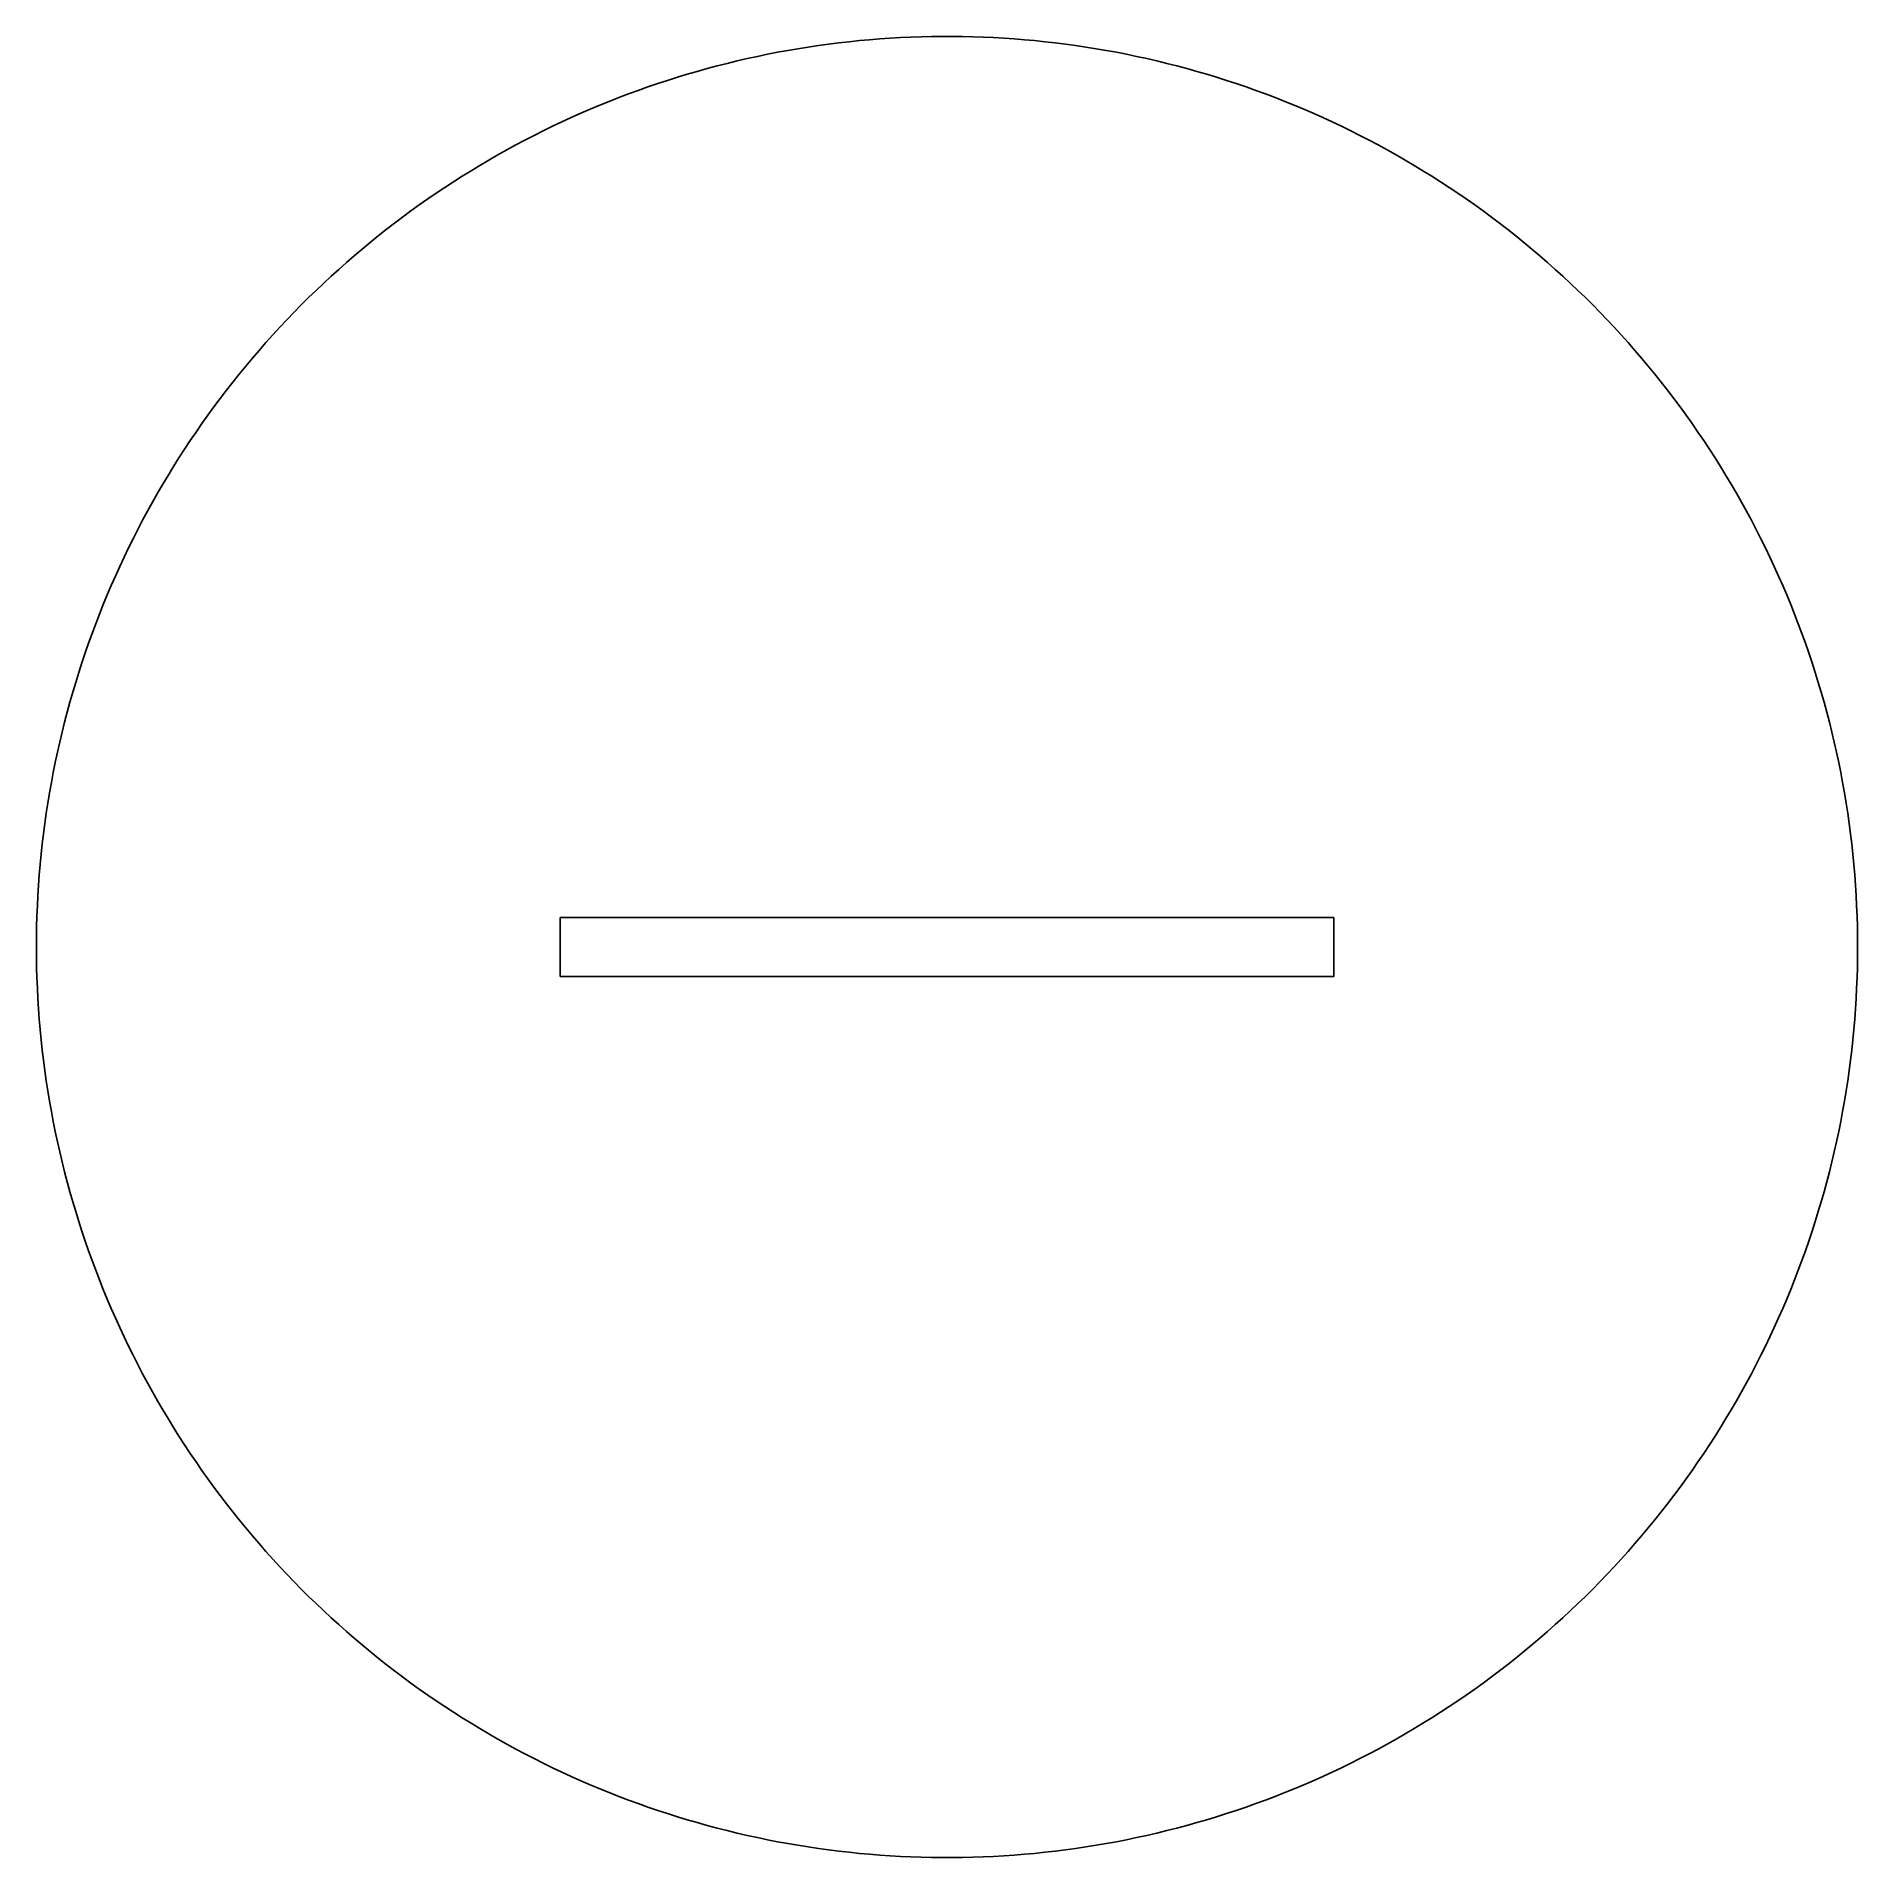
# Model space of a CAD drawing. Header units: metres. Extents: x -200 to 200, y -200 to 200.
import ezdxf

# ---------------------------------------------------------------- set-up
doc = ezdxf.new("R2010")
doc.units = ezdxf.units.M

msp = doc.modelspace()

# ---------------------------------------------------------------- linework, layer by layer
for p, q in [((-39.4351, 196.074), (-41.6563, 195.614)), ((-37.2088, 196.508), (-39.4351, 196.074)), ((-34.9778, 196.918), (-37.2088, 196.508)), ((-32.7423, 197.302), (-34.9778, 196.918)), ((-30.5025, 197.66), (-32.7423, 197.302)), ((-28.2588, 197.994), (-30.5025, 197.66)), ((-26.0115, 198.301), (-28.2588, 197.994)), ((-23.7609, 198.584), (-26.0115, 198.301)), ((-21.5072, 198.84), (-23.7609, 198.584)), ((-19.2507, 199.071), (-21.5072, 198.84)), ((-16.9917, 199.277), (-19.2507, 199.071)), ((-14.7306, 199.457), (-16.9917, 199.277)), ((-12.4675, 199.611), (-14.7306, 199.457)), ((-10.2029, 199.74), (-12.4675, 199.611)), ((-7.93695, 199.842), (-10.2029, 199.74)), ((-5.66998, 199.92), (-7.93695, 199.842)), ((-3.40228, 199.971), (-5.66998, 199.92)), ((-1.13414, 199.997), (-3.40228, 199.971)), ((1.13414, 199.997), (-1.13414, 199.997)), ((3.40228, 199.971), (1.13414, 199.997)), ((5.66998, 199.92), (3.40228, 199.971)), ((7.93695, 199.842), (5.66998, 199.92)), ((10.2029, 199.74), (7.93695, 199.842)), ((12.4675, 199.611), (10.2029, 199.74)), ((14.7306, 199.457), (12.4675, 199.611)), ((16.9917, 199.277), (14.7306, 199.457)), ((19.2507, 199.071), (16.9917, 199.277)), ((21.5072, 198.84), (19.2507, 199.071)), ((23.7609, 198.584), (21.5072, 198.84)), ((26.0115, 198.301), (23.7609, 198.584)), ((28.2588, 197.994), (26.0115, 198.301)), ((30.5025, 197.66), (28.2588, 197.994)), ((32.7423, 197.302), (30.5025, 197.66)), ((34.9778, 196.918), (32.7423, 197.302)), ((37.2088, 196.508), (34.9778, 196.918)), ((39.4351, 196.074), (37.2088, 196.508)), ((41.6563, 195.614), (39.4351, 196.074)), ((-54.8609, 192.329), (-57.0386, 191.694)), ((-52.6761, 192.938), (-54.8609, 192.329)), ((-50.4846, 193.523), (-52.6761, 192.938)), ((-48.2865, 194.083), (-50.4846, 193.523)), ((-46.0823, 194.619), (-48.2865, 194.083)), ((-43.8721, 195.129), (-46.0823, 194.619)), ((-41.6563, 195.614), (-43.8721, 195.129)), ((43.8721, 195.129), (41.6563, 195.614)), ((46.0823, 194.619), (43.8721, 195.129)), ((48.2865, 194.083), (46.0823, 194.619)), ((50.4846, 193.523), (48.2865, 194.083)), ((52.6761, 192.938), (50.4846, 193.523)), ((54.8609, 192.329), (52.6761, 192.938)), ((57.0386, 191.694), (54.8609, 192.329)), ((-67.8116, 188.153), (-69.9411, 187.372)), ((-65.6733, 188.91), (-67.8116, 188.153)), ((-63.5266, 189.643), (-65.6733, 188.91)), ((-61.3718, 190.351), (-63.5266, 189.643)), ((-59.209, 191.035), (-61.3718, 190.351)), ((-57.0386, 191.694), (-59.209, 191.035)), ((59.209, 191.035), (57.0386, 191.694)), ((61.3718, 190.351), (59.209, 191.035)), ((63.5266, 189.643), (61.3718, 190.351)), ((65.6733, 188.91), (63.5266, 189.643)), ((67.8116, 188.153), (65.6733, 188.91)), ((69.9411, 187.372), (67.8116, 188.153)), ((-78.3666, 184.007), (-80.4484, 183.107)), ((-76.2746, 184.884), (-78.3666, 184.007)), ((-74.1729, 185.737), (-76.2746, 184.884)), ((-72.0617, 186.567), (-74.1729, 185.737)), ((-69.9411, 187.372), (-72.0617, 186.567)), ((72.0617, 186.567), (69.9411, 187.372)), ((74.1729, 185.737), (72.0617, 186.567)), ((76.2746, 184.884), (74.1729, 185.737)), ((78.3666, 184.007), (76.2746, 184.884)), ((80.4484, 183.107), (78.3666, 184.007)), ((-86.6307, 180.264), (-88.6696, 179.27)), ((-84.5807, 181.235), (-86.6307, 180.264)), ((-82.5199, 182.183), (-84.5807, 181.235)), ((-80.4484, 183.107), (-82.5199, 182.183)), ((82.5199, 182.183), (80.4484, 183.107)), ((84.5807, 181.235), (82.5199, 182.183)), ((86.6307, 180.264), (84.5807, 181.235)), ((88.6696, 179.27), (86.6307, 180.264)), ((-94.7166, 176.15), (-96.7083, 175.064)), ((-92.7128, 177.213), (-94.7166, 176.15)), ((-90.697, 178.253), (-92.7128, 177.213)), ((-88.6696, 179.27), (-90.697, 178.253)), ((90.697, 178.253), (88.6696, 179.27)), ((92.7128, 177.213), (90.697, 178.253)), ((94.7166, 176.15), (92.7128, 177.213)), ((96.7083, 175.064), (94.7166, 176.15)), ((-100.654, 172.826), (-102.608, 171.673)), ((-98.6875, 173.956), (-100.654, 172.826)), ((-96.7083, 175.064), (-98.6875, 173.956)), ((98.6875, 173.956), (96.7083, 175.064)), ((100.654, 172.826), (98.6875, 173.956)), ((102.608, 171.673), (100.654, 172.826)), ((-108.388, 168.083), (-110.288, 166.843)), ((-106.475, 169.302), (-108.388, 168.083)), ((-104.548, 170.498), (-106.475, 169.302)), ((-102.608, 171.673), (-104.548, 170.498)), ((104.548, 170.498), (102.608, 171.673)), ((106.475, 169.302), (104.548, 170.498)), ((108.388, 168.083), (106.475, 169.302)), ((110.288, 166.843), (108.388, 168.083)), ((-114.043, 164.299), (-115.899, 162.995)), ((-112.173, 165.582), (-114.043, 164.299)), ((-110.288, 166.843), (-112.173, 165.582)), ((112.173, 165.582), (110.288, 166.843)), ((114.043, 164.299), (112.173, 165.582)), ((115.899, 162.995), (114.043, 164.299)), ((-119.566, 160.324), (-121.377, 158.958)), ((-117.74, 161.67), (-119.566, 160.324)), ((-115.899, 162.995), (-117.74, 161.67)), ((117.74, 161.67), (115.899, 162.995)), ((119.566, 160.324), (117.74, 161.67)), ((121.377, 158.958), (119.566, 160.324)), ((-124.951, 156.164), (-126.714, 154.737)), ((-123.172, 157.571), (-124.951, 156.164)), ((-121.377, 158.958), (-123.172, 157.571)), ((123.172, 157.571), (121.377, 158.958)), ((124.951, 156.164), (123.172, 157.571)), ((126.714, 154.737), (124.951, 156.164)), ((-128.461, 153.29), (-130.191, 151.823)), ((-126.714, 154.737), (-128.461, 153.29)), ((128.461, 153.29), (126.714, 154.737)), ((130.191, 151.823), (128.461, 153.29)), ((-133.601, 148.831), (-135.281, 147.306)), ((-131.905, 150.337), (-133.601, 148.831)), ((-130.191, 151.823), (-131.905, 150.337)), ((131.905, 150.337), (130.191, 151.823)), ((133.601, 148.831), (131.905, 150.337)), ((135.281, 147.306), (133.601, 148.831)), ((-138.587, 144.2), (-140.213, 142.619)), ((-136.942, 145.763), (-138.587, 144.2)), ((-135.281, 147.306), (-136.942, 145.763)), ((136.942, 145.763), (135.281, 147.306)), ((138.587, 144.2), (136.942, 145.763)), ((140.213, 142.619), (138.587, 144.2)), ((-141.822, 141.02), (-143.412, 139.402)), ((-140.213, 142.619), (-141.822, 141.02)), ((141.822, 141.02), (140.213, 142.619)), ((143.412, 139.402), (141.822, 141.02)), ((-146.537, 136.114), (-148.071, 134.443)), ((-144.984, 137.767), (-146.537, 136.114)), ((-143.412, 139.402), (-144.984, 137.767)), ((144.984, 137.767), (143.412, 139.402)), ((146.537, 136.114), (144.984, 137.767)), ((148.071, 134.443), (146.537, 136.114)), ((-149.586, 132.755), (-151.082, 131.05)), ((-148.071, 134.443), (-149.586, 132.755)), ((149.586, 132.755), (148.071, 134.443)), ((151.082, 131.05), (149.586, 132.755)), ((-152.559, 129.328), (-154.016, 127.59)), ((-151.082, 131.05), (-152.559, 129.328)), ((152.559, 129.328), (151.082, 131.05)), ((154.016, 127.59), (152.559, 129.328)), ((-156.87, 124.064), (-158.267, 122.276)), ((-155.453, 125.835), (-156.87, 124.064)), ((-154.016, 127.59), (-155.453, 125.835)), ((155.453, 125.835), (154.016, 127.59)), ((156.87, 124.064), (155.453, 125.835)), ((158.267, 122.276), (156.87, 124.064)), ((-159.644, 120.474), (-161, 118.655)), ((-158.267, 122.276), (-159.644, 120.474)), ((159.644, 120.474), (158.267, 122.276)), ((161, 118.655), (159.644, 120.474)), ((-162.335, 116.822), (-163.649, 114.973)), ((-161, 118.655), (-162.335, 116.822)), ((162.335, 116.822), (161, 118.655)), ((163.649, 114.973), (162.335, 116.822)), ((-164.943, 113.11), (-166.215, 111.232)), ((-163.649, 114.973), (-164.943, 113.11)), ((164.943, 113.11), (163.649, 114.973)), ((166.215, 111.232), (164.943, 113.11)), ((-167.466, 109.34), (-168.695, 107.433)), ((-166.215, 111.232), (-167.466, 109.34)), ((167.466, 109.34), (166.215, 111.232)), ((168.695, 107.433), (167.466, 109.34)), ((-169.903, 105.513), (-171.089, 103.58)), ((-168.695, 107.433), (-169.903, 105.513)), ((169.903, 105.513), (168.695, 107.433)), ((171.089, 103.58), (169.903, 105.513)), ((-172.252, 101.633), (-173.394, 99.6724)), ((-171.089, 103.58), (-172.252, 101.633)), ((172.252, 101.633), (171.089, 103.58)), ((173.394, 99.6724), (172.252, 101.633)), ((-174.513, 97.6995), (-175.61, 95.714)), ((-173.394, 99.6724), (-174.513, 97.6995)), ((174.513, 97.6995), (173.394, 99.6724)), ((175.61, 95.714), (174.513, 97.6995)), ((-176.684, 93.7162), (-177.736, 91.7064)), ((-175.61, 95.714), (-176.684, 93.7162)), ((176.684, 93.7162), (175.61, 95.714)), ((177.736, 91.7064), (176.684, 93.7162)), ((-178.764, 89.6847), (-179.77, 87.6516)), ((-177.736, 91.7064), (-178.764, 89.6847)), ((178.764, 89.6847), (177.736, 91.7064)), ((179.77, 87.6516), (178.764, 89.6847)), ((-180.752, 85.6071), (-181.712, 83.5517)), ((-179.77, 87.6516), (-180.752, 85.6071)), ((180.752, 85.6071), (179.77, 87.6516)), ((181.712, 83.5517), (180.752, 85.6071)), ((-182.648, 81.4854), (-183.56, 79.4088)), ((-181.712, 83.5517), (-182.648, 81.4854)), ((182.648, 81.4854), (181.712, 83.5517)), ((183.56, 79.4088), (182.648, 81.4854)), ((-184.449, 77.3219), (-185.314, 75.225)), ((-183.56, 79.4088), (-184.449, 77.3219)), ((184.449, 77.3219), (183.56, 79.4088)), ((185.314, 75.225), (184.449, 77.3219)), ((-186.155, 73.1185), (-186.972, 71.0025)), ((-185.314, 75.225), (-186.155, 73.1185)), ((186.155, 73.1185), (185.314, 75.225)), ((186.972, 71.0025), (186.155, 73.1185)), ((-187.766, 68.8775), (-188.535, 66.7435)), ((-186.972, 71.0025), (-187.766, 68.8775)), ((187.766, 68.8775), (186.972, 71.0025)), ((188.535, 66.7435), (187.766, 68.8775)), ((-189.279, 64.601), (-190, 62.4502)), ((-188.535, 66.7435), (-189.279, 64.601)), ((189.279, 64.601), (188.535, 66.7435)), ((190, 62.4502), (189.279, 64.601)), ((-190.696, 60.2914), (-191.367, 58.1248)), ((-190, 62.4502), (-190.696, 60.2914)), ((190.696, 60.2914), (190, 62.4502)), ((191.367, 58.1248), (190.696, 60.2914)), ((-191.367, 58.1248), (-192.014, 55.9507)), ((192.014, 55.9507), (191.367, 58.1248)), ((-192.637, 53.7694), (-193.234, 51.5812)), ((-192.014, 55.9507), (-192.637, 53.7694)), ((192.637, 53.7694), (192.014, 55.9507)), ((193.234, 51.5812), (192.637, 53.7694)), ((-193.807, 49.3864), (-194.354, 47.1852)), ((-193.234, 51.5812), (-193.807, 49.3864)), ((193.807, 49.3864), (193.234, 51.5812)), ((194.354, 47.1852), (193.807, 49.3864)), ((-194.877, 44.9779), (-195.374, 42.7649)), ((-194.354, 47.1852), (-194.877, 44.9779)), ((194.877, 44.9779), (194.354, 47.1852)), ((195.374, 42.7649), (194.877, 44.9779)), ((-195.847, 40.5463), (-196.294, 38.3226)), ((-195.374, 42.7649), (-195.847, 40.5463)), ((195.847, 40.5463), (195.374, 42.7649)), ((196.294, 38.3226), (195.847, 40.5463)), ((-196.716, 36.0939), (-197.113, 33.8606)), ((-196.294, 38.3226), (-196.716, 36.0939)), ((196.716, 36.0939), (196.294, 38.3226)), ((197.113, 33.8606), (196.716, 36.0939)), ((-197.113, 33.8606), (-197.484, 31.6229)), ((197.484, 31.6229), (197.113, 33.8606)), ((-197.83, 29.3811), (-198.151, 27.1356)), ((-197.484, 31.6229), (-197.83, 29.3811)), ((197.83, 29.3811), (197.484, 31.6229)), ((198.151, 27.1356), (197.83, 29.3811)), ((-198.446, 24.8866), (-198.715, 22.6344)), ((-198.151, 27.1356), (-198.446, 24.8866)), ((198.446, 24.8866), (198.151, 27.1356)), ((198.715, 22.6344), (198.446, 24.8866)), ((-198.959, 20.3792), (-199.177, 18.1215)), ((-198.715, 22.6344), (-198.959, 20.3792)), ((198.959, 20.3792), (198.715, 22.6344)), ((199.177, 18.1215), (198.959, 20.3792)), ((-199.177, 18.1215), (-199.37, 15.8614)), ((199.37, 15.8614), (199.177, 18.1215)), ((-199.537, 13.5993), (-199.679, 11.3354)), ((-199.37, 15.8614), (-199.537, 13.5993)), ((199.537, 13.5993), (199.37, 15.8614)), ((199.679, 11.3354), (199.537, 13.5993)), ((-199.794, 9.07007), (-199.884, 6.80357)), ((-199.679, 11.3354), (-199.794, 9.07007)), ((199.794, 9.07007), (199.679, 11.3354)), ((199.884, 6.80357), (199.794, 9.07007)), ((-199.949, 4.53619), (-199.987, 2.26823)), ((-199.884, 6.80357), (-199.949, 4.53619)), ((-85, -6.5), (-85, 6.5)), ((-85, 6.5), (85, 6.5)), ((85, 6.5), (85, -6.5)), ((199.949, 4.53619), (199.884, 6.80357)), ((199.987, 2.26823), (199.949, 4.53619)), ((-199.987, 2.26823), (-200, 0)), ((-200, 0), (-199.987, -2.26823)), ((200, 0), (199.987, 2.26823)), ((199.987, -2.26823), (200, 0)), ((-199.987, -2.26823), (-199.949, -4.53619)), ((199.949, -4.53619), (199.987, -2.26823)), ((-199.949, -4.53619), (-199.884, -6.80357)), ((-199.884, -6.80357), (-199.794, -9.07007)), ((85, -6.5), (-85, -6.5)), ((199.794, -9.07007), (199.884, -6.80357)), ((199.884, -6.80357), (199.949, -4.53619)), ((-199.794, -9.07007), (-199.679, -11.3354)), ((-199.679, -11.3354), (-199.537, -13.5993)), ((199.537, -13.5993), (199.679, -11.3354)), ((199.679, -11.3354), (199.794, -9.07007)), ((-199.537, -13.5993), (-199.37, -15.8614)), ((-199.37, -15.8614), (-199.177, -18.1215)), ((199.177, -18.1215), (199.37, -15.8614)), ((199.37, -15.8614), (199.537, -13.5993)), ((-199.177, -18.1215), (-198.959, -20.3792)), ((198.959, -20.3792), (199.177, -18.1215)), ((-198.959, -20.3792), (-198.715, -22.6344)), ((-198.715, -22.6344), (-198.446, -24.8866)), ((198.446, -24.8866), (198.715, -22.6344)), ((198.715, -22.6344), (198.959, -20.3792)), ((-198.446, -24.8866), (-198.151, -27.1356)), ((-198.151, -27.1356), (-197.83, -29.3811)), ((197.83, -29.3811), (198.151, -27.1356)), ((198.151, -27.1356), (198.446, -24.8866)), ((-197.83, -29.3811), (-197.484, -31.6229)), ((-197.484, -31.6229), (-197.113, -33.8606)), ((197.113, -33.8606), (197.484, -31.6229)), ((197.484, -31.6229), (197.83, -29.3811)), ((-197.113, -33.8606), (-196.716, -36.0939)), ((196.716, -36.0939), (197.113, -33.8606)), ((-196.716, -36.0939), (-196.294, -38.3226)), ((-196.294, -38.3226), (-195.847, -40.5463)), ((195.847, -40.5463), (196.294, -38.3226)), ((196.294, -38.3226), (196.716, -36.0939)), ((-195.847, -40.5463), (-195.374, -42.7649)), ((-195.374, -42.7649), (-194.877, -44.9779)), ((194.877, -44.9779), (195.374, -42.7649)), ((195.374, -42.7649), (195.847, -40.5463)), ((-194.877, -44.9779), (-194.354, -47.1852)), ((-194.354, -47.1852), (-193.807, -49.3864)), ((193.807, -49.3864), (194.354, -47.1852)), ((194.354, -47.1852), (194.877, -44.9779)), ((-193.807, -49.3864), (-193.234, -51.5812)), ((-193.234, -51.5812), (-192.637, -53.7694)), ((192.637, -53.7694), (193.234, -51.5812)), ((193.234, -51.5812), (193.807, -49.3864)), ((-192.637, -53.7694), (-192.014, -55.9507)), ((-192.014, -55.9507), (-191.367, -58.1248)), ((191.367, -58.1248), (192.014, -55.9507)), ((192.014, -55.9507), (192.637, -53.7694)), ((-191.367, -58.1248), (-190.696, -60.2914)), ((190.696, -60.2914), (191.367, -58.1248)), ((-190.696, -60.2914), (-190, -62.4502)), ((-190, -62.4502), (-189.279, -64.601)), ((189.279, -64.601), (190, -62.4502)), ((190, -62.4502), (190.696, -60.2914)), ((-189.279, -64.601), (-188.535, -66.7435)), ((-188.535, -66.7435), (-187.766, -68.8775)), ((187.766, -68.8775), (188.535, -66.7435)), ((188.535, -66.7435), (189.279, -64.601)), ((-187.766, -68.8775), (-186.972, -71.0025)), ((-186.972, -71.0025), (-186.155, -73.1185)), ((186.155, -73.1185), (186.972, -71.0025)), ((186.972, -71.0025), (187.766, -68.8775)), ((-186.155, -73.1185), (-185.314, -75.225)), ((-185.314, -75.225), (-184.449, -77.3219)), ((184.449, -77.3219), (185.314, -75.225)), ((185.314, -75.225), (186.155, -73.1185)), ((-184.449, -77.3219), (-183.56, -79.4088)), ((-183.56, -79.4088), (-182.648, -81.4854)), ((182.648, -81.4854), (183.56, -79.4088)), ((183.56, -79.4088), (184.449, -77.3219)), ((-182.648, -81.4854), (-181.712, -83.5517)), ((-181.712, -83.5517), (-180.752, -85.6071)), ((180.752, -85.6071), (181.712, -83.5517)), ((181.712, -83.5517), (182.648, -81.4854)), ((-180.752, -85.6071), (-179.77, -87.6516)), ((-179.77, -87.6516), (-178.764, -89.6847)), ((178.764, -89.6847), (179.77, -87.6516)), ((179.77, -87.6516), (180.752, -85.6071)), ((-178.764, -89.6847), (-177.736, -91.7064)), ((-177.736, -91.7064), (-176.684, -93.7162)), ((176.684, -93.7162), (177.736, -91.7064)), ((177.736, -91.7064), (178.764, -89.6847)), ((-176.684, -93.7162), (-175.61, -95.714)), ((-175.61, -95.714), (-174.513, -97.6995)), ((174.513, -97.6995), (175.61, -95.714)), ((175.61, -95.714), (176.684, -93.7162)), ((-174.513, -97.6995), (-173.394, -99.6724)), ((-173.394, -99.6724), (-172.252, -101.633)), ((172.252, -101.633), (173.394, -99.6724)), ((173.394, -99.6724), (174.513, -97.6995)), ((-172.252, -101.633), (-171.089, -103.58)), ((-171.089, -103.58), (-169.903, -105.513)), ((169.903, -105.513), (171.089, -103.58)), ((171.089, -103.58), (172.252, -101.633)), ((-169.903, -105.513), (-168.695, -107.433)), ((-168.695, -107.433), (-167.466, -109.34)), ((167.466, -109.34), (168.695, -107.433)), ((168.695, -107.433), (169.903, -105.513)), ((-167.466, -109.34), (-166.215, -111.232)), ((-166.215, -111.232), (-164.943, -113.11)), ((164.943, -113.11), (166.215, -111.232)), ((166.215, -111.232), (167.466, -109.34)), ((-164.943, -113.11), (-163.649, -114.973)), ((-163.649, -114.973), (-162.335, -116.822)), ((162.335, -116.822), (163.649, -114.973)), ((163.649, -114.973), (164.943, -113.11)), ((-162.335, -116.822), (-161, -118.655)), ((-161, -118.655), (-159.644, -120.474)), ((159.644, -120.474), (161, -118.655)), ((161, -118.655), (162.335, -116.822)), ((-159.644, -120.474), (-158.267, -122.276)), ((-158.267, -122.276), (-156.87, -124.064)), ((156.87, -124.064), (158.267, -122.276)), ((158.267, -122.276), (159.644, -120.474)), ((-156.87, -124.064), (-155.453, -125.835)), ((-155.453, -125.835), (-154.016, -127.59)), ((-154.016, -127.59), (-152.559, -129.328)), ((152.559, -129.328), (154.016, -127.59)), ((154.016, -127.59), (155.453, -125.835)), ((155.453, -125.835), (156.87, -124.064)), ((-152.559, -129.328), (-151.082, -131.05)), ((-151.082, -131.05), (-149.586, -132.755)), ((149.586, -132.755), (151.082, -131.05)), ((151.082, -131.05), (152.559, -129.328)), ((-149.586, -132.755), (-148.071, -134.443)), ((-148.071, -134.443), (-146.537, -136.114)), ((146.537, -136.114), (148.071, -134.443)), ((148.071, -134.443), (149.586, -132.755)), ((-146.537, -136.114), (-144.984, -137.767)), ((-144.984, -137.767), (-143.412, -139.402)), ((-143.412, -139.402), (-141.822, -141.02)), ((141.822, -141.02), (143.412, -139.402)), ((143.412, -139.402), (144.984, -137.767)), ((144.984, -137.767), (146.537, -136.114)), ((-141.822, -141.02), (-140.213, -142.619)), ((-140.213, -142.619), (-138.587, -144.2)), ((138.587, -144.2), (140.213, -142.619)), ((140.213, -142.619), (141.822, -141.02)), ((-138.587, -144.2), (-136.942, -145.763)), ((-136.942, -145.763), (-135.281, -147.306)), ((-135.281, -147.306), (-133.601, -148.831)), ((133.601, -148.831), (135.281, -147.306)), ((135.281, -147.306), (136.942, -145.763)), ((136.942, -145.763), (138.587, -144.2)), ((-133.601, -148.831), (-131.905, -150.337)), ((-131.905, -150.337), (-130.191, -151.823)), ((-130.191, -151.823), (-128.461, -153.29)), ((128.461, -153.29), (130.191, -151.823)), ((130.191, -151.823), (131.905, -150.337)), ((131.905, -150.337), (133.601, -148.831)), ((-128.461, -153.29), (-126.714, -154.737)), ((-126.714, -154.737), (-124.951, -156.164)), ((124.951, -156.164), (126.714, -154.737)), ((126.714, -154.737), (128.461, -153.29)), ((-124.951, -156.164), (-123.172, -157.571)), ((-123.172, -157.571), (-121.377, -158.958)), ((-121.377, -158.958), (-119.566, -160.324)), ((119.566, -160.324), (121.377, -158.958)), ((121.377, -158.958), (123.172, -157.571)), ((123.172, -157.571), (124.951, -156.164)), ((-119.566, -160.324), (-117.74, -161.67)), ((-117.74, -161.67), (-115.899, -162.995)), ((-115.899, -162.995), (-114.043, -164.299)), ((114.043, -164.299), (115.899, -162.995)), ((115.899, -162.995), (117.74, -161.67)), ((117.74, -161.67), (119.566, -160.324)), ((-114.043, -164.299), (-112.173, -165.582)), ((-112.173, -165.582), (-110.288, -166.843)), ((-110.288, -166.843), (-108.388, -168.083)), ((108.388, -168.083), (110.288, -166.843)), ((110.288, -166.843), (112.173, -165.582)), ((112.173, -165.582), (114.043, -164.299)), ((-108.388, -168.083), (-106.475, -169.302)), ((-106.475, -169.302), (-104.548, -170.498)), ((-104.548, -170.498), (-102.608, -171.673)), ((-102.608, -171.673), (-100.654, -172.826)), ((100.654, -172.826), (102.608, -171.673)), ((102.608, -171.673), (104.548, -170.498)), ((104.548, -170.498), (106.475, -169.302)), ((106.475, -169.302), (108.388, -168.083)), ((-100.654, -172.826), (-98.6875, -173.956)), ((-98.6875, -173.956), (-96.7083, -175.064)), ((-96.7083, -175.064), (-94.7166, -176.15)), ((94.7166, -176.15), (96.7083, -175.064)), ((96.7083, -175.064), (98.6875, -173.956)), ((98.6875, -173.956), (100.654, -172.826)), ((-94.7166, -176.15), (-92.7128, -177.213)), ((-92.7128, -177.213), (-90.697, -178.253)), ((-90.697, -178.253), (-88.6696, -179.27)), ((-88.6696, -179.27), (-86.6307, -180.264)), ((86.6307, -180.264), (88.6696, -179.27)), ((88.6696, -179.27), (90.697, -178.253)), ((90.697, -178.253), (92.7128, -177.213)), ((92.7128, -177.213), (94.7166, -176.15)), ((-86.6307, -180.264), (-84.5807, -181.235)), ((-84.5807, -181.235), (-82.5199, -182.183)), ((-82.5199, -182.183), (-80.4484, -183.107)), ((-80.4484, -183.107), (-78.3666, -184.007)), ((78.3666, -184.007), (80.4484, -183.107)), ((80.4484, -183.107), (82.5199, -182.183)), ((82.5199, -182.183), (84.5807, -181.235)), ((84.5807, -181.235), (86.6307, -180.264)), ((-78.3666, -184.007), (-76.2746, -184.884)), ((-76.2746, -184.884), (-74.1729, -185.737)), ((-74.1729, -185.737), (-72.0617, -186.567)), ((-72.0617, -186.567), (-69.9411, -187.372)), ((-69.9411, -187.372), (-67.8116, -188.153)), ((67.8116, -188.153), (69.9411, -187.372)), ((69.9411, -187.372), (72.0617, -186.567)), ((72.0617, -186.567), (74.1729, -185.737)), ((74.1729, -185.737), (76.2746, -184.884)), ((76.2746, -184.884), (78.3666, -184.007)), ((-67.8116, -188.153), (-65.6733, -188.91)), ((-65.6733, -188.91), (-63.5266, -189.643)), ((-63.5266, -189.643), (-61.3718, -190.351)), ((-61.3718, -190.351), (-59.209, -191.035)), ((-59.209, -191.035), (-57.0386, -191.694)), ((-57.0386, -191.694), (-54.8609, -192.329)), ((54.8609, -192.329), (57.0386, -191.694)), ((57.0386, -191.694), (59.209, -191.035)), ((59.209, -191.035), (61.3718, -190.351)), ((61.3718, -190.351), (63.5266, -189.643)), ((63.5266, -189.643), (65.6733, -188.91)), ((65.6733, -188.91), (67.8116, -188.153)), ((-54.8609, -192.329), (-52.6761, -192.938)), ((-52.6761, -192.938), (-50.4846, -193.523)), ((-50.4846, -193.523), (-48.2865, -194.083)), ((-48.2865, -194.083), (-46.0823, -194.619)), ((-46.0823, -194.619), (-43.8721, -195.129)), ((-43.8721, -195.129), (-41.6563, -195.614)), ((-41.6563, -195.614), (-39.4351, -196.074)), ((39.4351, -196.074), (41.6563, -195.614)), ((41.6563, -195.614), (43.8721, -195.129)), ((43.8721, -195.129), (46.0823, -194.619)), ((46.0823, -194.619), (48.2865, -194.083)), ((48.2865, -194.083), (50.4846, -193.523)), ((50.4846, -193.523), (52.6761, -192.938)), ((52.6761, -192.938), (54.8609, -192.329)), ((-39.4351, -196.074), (-37.2088, -196.508)), ((-37.2088, -196.508), (-34.9778, -196.918)), ((-34.9778, -196.918), (-32.7423, -197.302)), ((-32.7423, -197.302), (-30.5025, -197.66)), ((-30.5025, -197.66), (-28.2588, -197.994)), ((-28.2588, -197.994), (-26.0115, -198.301)), ((-26.0115, -198.301), (-23.7609, -198.584)), ((-23.7609, -198.584), (-21.5072, -198.84)), ((-21.5072, -198.84), (-19.2507, -199.071)), ((-19.2507, -199.071), (-16.9917, -199.277)), ((-16.9917, -199.277), (-14.7306, -199.457)), ((-14.7306, -199.457), (-12.4675, -199.611)), ((-12.4675, -199.611), (-10.2029, -199.74)), ((-10.2029, -199.74), (-7.93695, -199.842)), ((-7.93695, -199.842), (-5.66998, -199.92)), ((-5.66998, -199.92), (-3.40228, -199.971)), ((-3.40228, -199.971), (-1.13414, -199.997)), ((-1.13414, -199.997), (1.13414, -199.997)), ((1.13414, -199.997), (3.40228, -199.971)), ((3.40228, -199.971), (5.66998, -199.92)), ((5.66998, -199.92), (7.93695, -199.842)), ((7.93695, -199.842), (10.2029, -199.74)), ((10.2029, -199.74), (12.4675, -199.611)), ((12.4675, -199.611), (14.7306, -199.457)), ((14.7306, -199.457), (16.9917, -199.277)), ((16.9917, -199.277), (19.2507, -199.071)), ((19.2507, -199.071), (21.5072, -198.84)), ((21.5072, -198.84), (23.7609, -198.584)), ((23.7609, -198.584), (26.0115, -198.301)), ((26.0115, -198.301), (28.2588, -197.994)), ((28.2588, -197.994), (30.5025, -197.66)), ((30.5025, -197.66), (32.7423, -197.302)), ((32.7423, -197.302), (34.9778, -196.918)), ((34.9778, -196.918), (37.2088, -196.508)), ((37.2088, -196.508), (39.4351, -196.074))]:
    msp.add_line(p, q)

doc.saveas('drawing.dxf')
